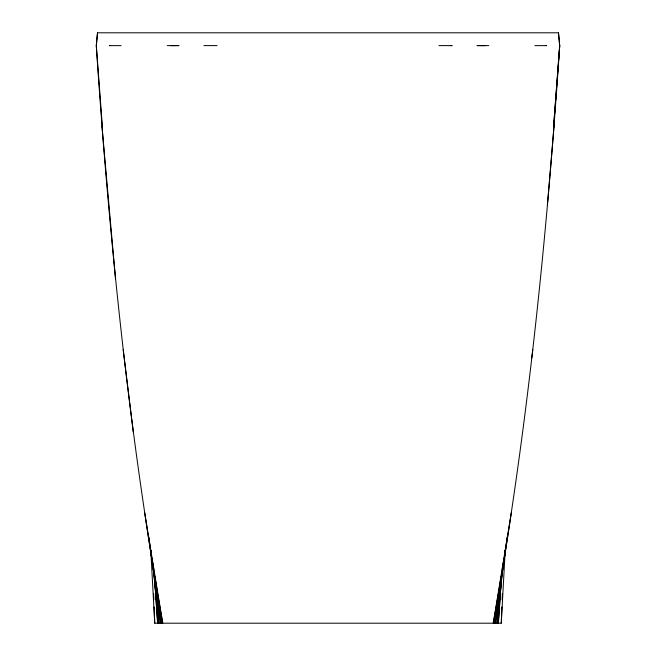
<?xml version="1.0" encoding="UTF-8"?>
<svg xmlns="http://www.w3.org/2000/svg" width="656" height="656" viewBox="0 0 656 656"><rect width="100%" height="100%" fill="white"/><g stroke="black" fill="none" stroke-linecap="round" stroke-linejoin="round"><path stroke-width="0.98" d="M150.806 550.589L154.734 623.2L501.266 623.2L501.906 606.874M502.176 599.732L502.414 593.606M501.266 623.2L505.194 550.589M501.315 579.338L498.363 623.2L501.348 579.396M501.52 576.28L501.725 573.221M501.487 577.354L501.766 573.278M500.02 591.622L497.773 623.2L500.635 585.546M500.167 589.58L500.454 585.505M499.282 589.769L494.427 623.2L511.311 512.762L493.271 623.2C527.063 432.23 546.948 239.063 559.707 45.625L558.486 32.8L97.514 32.8L96.276 45.625C109.068 239.063 128.929 432.23 162.729 623.2L144.689 512.762L161.573 623.2L156.718 589.769M500.864 582.495L501.176 578.428M559.724 45.625L553.549 127.494L559.675 45.641L558.486 32.8M498.011 612.007L497.125 623.2L503.3 563.57M498.257 608.957L498.576 604.881M498.896 600.814L499.06 598.78M547.375 205.385L554.066 125.944M97.514 32.8L96.317 45.641L102.451 127.494M503.537 561.552L503.775 559.535M497.97 603.003L495.46 623.2L505.825 547.227M498.224 600.986L498.601 597.952M498.847 595.935L499.224 592.901M499.601 589.875L499.856 587.858M531.729 358.258L532.82 349.599M506.096 545.193L506.514 542.159M506.793 540.134L507.203 537.092M499.577 587.743L500.602 580.65M500.897 578.625L501.192 576.599M501.487 574.574L501.783 572.549M502.217 569.506L502.512 567.481M502.808 565.456L503.103 563.43M504.718 552.286L505.013 550.261M110.118 45.633L109.527 45.633L121.13 45.633M203.86 45.617L217.087 45.608M438.913 45.608L452.14 45.617L450.401 45.608M167.223 45.625L178.842 45.625L170.863 45.625M488.777 45.625L477.158 45.625L485.137 45.625M534.87 45.633L546.473 45.633L545.882 45.633M150.987 550.261L151.282 552.286M152.897 563.43L153.192 565.456M153.488 567.481L153.783 569.506M154.217 572.549L154.513 574.574M154.808 576.599L155.103 578.625M155.398 580.65L156.423 587.743M148.797 537.092L149.207 540.134M149.486 542.159L149.904 545.193M150.175 547.227L160.54 623.2L158.03 603.003M156.144 587.858L156.399 589.875M156.776 592.901L157.153 595.935M157.399 597.952L157.776 600.986M123.18 349.599L133.307 432.206M152.225 559.535L152.463 561.552M152.7 563.57L158.875 623.2L157.989 612.007M115.505 278.849L101.934 125.944M156.94 598.78L157.104 600.814M157.424 604.881L157.743 608.957M154.824 578.428L155.136 582.495M155.365 585.546L158.227 623.2L155.98 591.622M155.546 585.505L155.833 589.58M154.275 573.221L154.48 576.28M154.685 579.338L157.637 623.2L154.652 579.396M154.234 573.278L154.513 577.354M153.586 593.606L153.824 599.732M154.094 606.874L154.734 623.2"/></g></svg>
